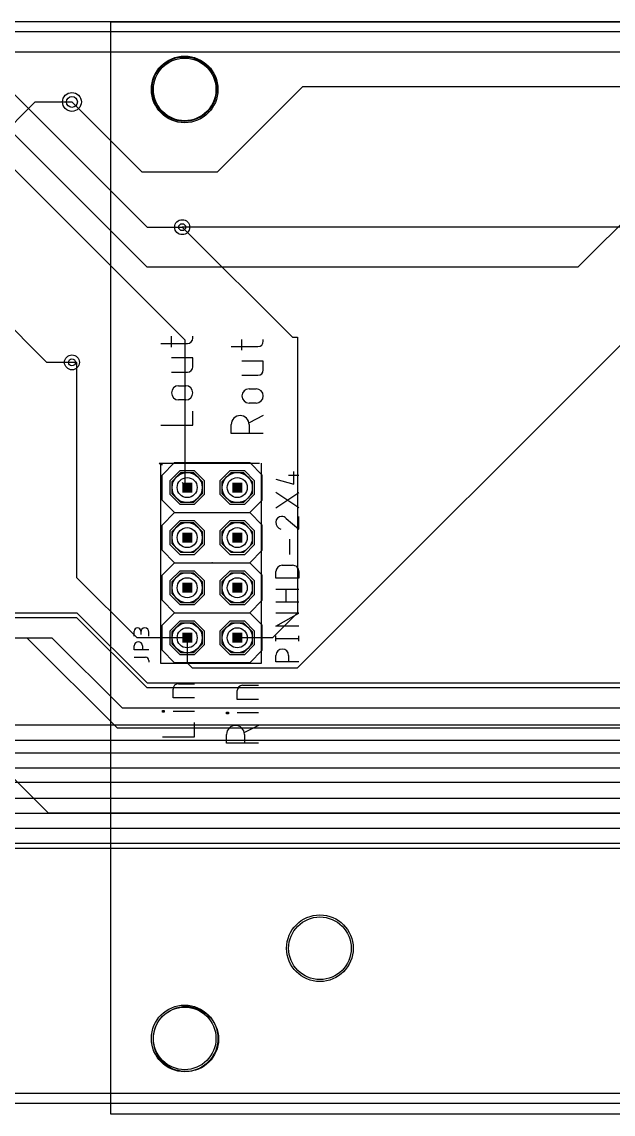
# Model space of a CAD drawing. Extents: x -1.9 to 15.8, y 0 to 5.9.
# Drawn here: x 2.92 to 4.1, y 1.669 to 3.85 of the extents above; entities that cross this region are included whole.
import ezdxf

# ---------------------------------------------------------------- set-up
doc = ezdxf.new("R2010")
doc.units = 0
for name, color, linetype in [('1', 12, 'CONTINUOUS'), ('116', 5, 'CONTINUOUS'), ('15', 30, 'CONTINUOUS'), ('16', 132, 'CONTINUOUS'), ('17', 110, 'CONTINUOUS'), ('18', 110, 'CONTINUOUS'), ('2', 41, 'CONTINUOUS'), ('20', 31, 'CONTINUOUS'), ('21', 253, 'CONTINUOUS'), ('23', 53, 'CONTINUOUS'), ('25', 253, 'CONTINUOUS'), ('27', 253, 'CONTINUOUS'), ('29', 253, 'CONTINUOUS'), ('30', 253, 'CONTINUOUS'), ('44', 253, 'CONTINUOUS'), ('51', 253, 'CONTINUOUS')]:
    doc.layers.add(name, color=color, linetype=linetype)

# ---------------------------------------------------------------- blocks, each defined once
blk = doc.blocks.new('RECT')
blk.add_solid([(-0.5, -0.5), (0.5, -0.5), (-0.5, 0.5), (0.5, 0.5)])
blk = doc.blocks.new('OCTAGONP')
blk.add_lwpolyline([(-0.5, -0.207107), (-0.5, 0.207107), (-0.207107, 0.5), (0.207107, 0.5), (0.5, 0.207107), (0.5, -0.207107), (0.207107, -0.5), (-0.207107, -0.5)], close=True)
blk = doc.blocks.new('ROUNDP')
blk.add_circle((0, 0), 0.5)
blk = doc.blocks.new('ROUNDV')
blk.add_circle((0, 0), 0.5)

msp = doc.modelspace()

# ---------------------------------------------------------------- linework, layer by layer
at = {"layer": '1'}
for p, q in [((2.82, 3.563465), (2.946535, 3.69)), ((2.946535, 3.69), (3.02, 3.69)), ((3.47, 2.56), (4.56, 3.65)), ((4.19, 3.44), (3.24, 3.44)), ((3.24, 3.44), (3.46, 3.22)), ((3.46, 3.22), (3.47, 3.22)), ((3.47, 3.22), (3.47, 2.67)), ((3.03, 3.17), (3.02, 3.17)), ((3.03, 2.74), (3.03, 3.17)), ((3.15, 2.62), (3.03, 2.74)), ((3.47, 2.67), (3.42, 2.62)), ((3.25, 2.62), (3.15, 2.62)), ((3.25, 2.62), (3.25, 2.57)), ((3.42, 2.62), (3.35, 2.62)), ((3.25, 2.57), (3.26, 2.56)), ((3.26, 2.56), (3.47, 2.56)), ((2.735, 2.446), (5.746, 2.446)), ((5.755, 2.415), (2.731, 2.415)), ((2.72, 2.39), (5.82, 2.39)), ((2.513465, 2.36), (5.08, 2.36)), ((2.659, 2.332), (5.058, 2.332)), ((2.65, 2.3), (5.04, 2.3)), ((2.66, 2.27), (4.98, 2.27)), ((2.67, 2.240039), (4.47, 2.24)), ((2.68, 2.21), (4.41, 2.21)), ((4.56, 1.71), (2.44, 1.71))]:
    msp.add_line(p, q, dxfattribs=at)
at = {"layer": '116'}
for p, q in [((3.0975, 1.66875), (3.0975, 3.85)), ((3.0975, 3.85), (6.0975, 3.85)), ((3.197375, 3.207778), (3.250708, 3.207778)), ((3.218708, 3.200667), (3.218708, 3.222)), ((3.261375, 3.218444), (3.261375, 3.222)), ((3.359333, 3.194417), (3.359333, 3.21575)), ((3.402, 3.212194), (3.402, 3.21575)), ((3.338, 3.201528), (3.391333, 3.201528)), ((3.261375, 3.178832), (3.218708, 3.178832)), ((3.261375, 3.161055), (3.261375, 3.178832)), ((3.402, 3.172582), (3.359333, 3.172582)), ((3.402, 3.154805), (3.402, 3.172582)), ((3.218708, 3.150388), (3.250708, 3.150388)), ((3.359333, 3.144138), (3.391333, 3.144138)), ((3.232931, 3.123446), (3.247153, 3.123446)), ((3.373556, 3.117196), (3.387778, 3.117196)), ((3.247153, 3.095002), (3.232931, 3.095002)), ((3.387778, 3.088752), (3.373556, 3.088752)), ((3.261375, 3.044383), (3.261375, 3.072827)), ((3.402, 3.063675), (3.373556, 3.049452)), ((3.197375, 3.044383), (3.261375, 3.044383)), ((3.338, 3.028119), (3.338, 3.045897)), ((3.373556, 3.045897), (3.373556, 3.028119)), ((3.402, 3.028119), (3.338, 3.028119)), ((3.1975, 2.965625), (3.194375, 2.96875)), ((3.194375, 2.96875), (3.394375, 2.96875)), ((3.3975, 2.96875), (3.3975, 2.56875)), ((3.1975, 2.56875), (3.1975, 2.965625)), ((3.200625, 2.965625), (3.1975, 2.965625)), ((3.3975, 2.56875), (3.1975, 2.56875)), ((3.221833, 2.499806), (3.221833, 2.517583)), ((3.2325, 2.52825), (3.2645, 2.52825)), ((3.349958, 2.496681), (3.349958, 2.514458)), ((3.360625, 2.525125), (3.392625, 2.525125)), ((3.2645, 2.499806), (3.221833, 2.499806)), ((3.392625, 2.496681), (3.349958, 2.496681)), ((3.2005, 2.471223), (3.2005, 2.474779)), ((3.2005, 2.474779), (3.204056, 2.474779)), ((3.204056, 2.471223), (3.2005, 2.471223)), ((3.204056, 2.474779), (3.204056, 2.471223)), ((3.2645, 2.473001), (3.221833, 2.473001)), ((3.328625, 2.468098), (3.328625, 2.471654)), ((3.328625, 2.471654), (3.332181, 2.471654)), ((3.332181, 2.468098), (3.328625, 2.468098)), ((3.332181, 2.471654), (3.332181, 2.468098)), ((3.392625, 2.469876), (3.349958, 2.469876)), ((3.2645, 2.422519), (3.2645, 2.450964)), ((3.392625, 2.444936), (3.364181, 2.430714)), ((3.2005, 2.422519), (3.2645, 2.422519)), ((3.328625, 2.409381), (3.328625, 2.427158)), ((3.364181, 2.427158), (3.364181, 2.409381)), ((3.392625, 2.409381), (3.328625, 2.409381)), ((6.0975, 1.66875), (3.0975, 1.66875))]:
    msp.add_line(p, q, dxfattribs=at)
for centre, radius in [((3.244375, 3.715625), 0.064423), ((3.2475, 1.81875), 0.065027)]:
    msp.add_circle(centre, radius, dxfattribs=at)
for centre, radius, start, end in [((3.250708, 3.218444), 0.010667, 270, 0), ((3.391333, 3.212194), 0.010667, 270, 0), ((3.250708, 3.161055), 0.010667, 270, 0), ((3.391333, 3.154805), 0.010667, 270, 0), ((3.232931, 3.109224), 0.014222, 90, 270), ((3.247153, 3.109224), 0.014222, 270, 90), ((3.373556, 3.102974), 0.014222, 90, 270), ((3.387778, 3.102974), 0.014222, 270, 90), ((3.355778, 3.045897), 0.017778, 0, 180), ((3.2325, 2.517583), 0.010667, 90.000661, 180), ((3.360625, 2.514458), 0.010667, 90.000661, 180), ((3.346403, 2.427158), 0.017778, 0, 180)]:
    msp.add_arc(centre, radius, start, end, dxfattribs=at)
at = {"layer": '15'}
for p, q in [((1.68, 3.79), (11.493333, 3.79)), ((3.03, 2.66), (1.95, 2.66)), ((3.17, 2.52), (3.03, 2.66)), ((1.85, 2.62), (2.93, 2.62)), ((2.93, 2.62), (3.11, 2.44)), ((4.91, 2.52), (3.17, 2.52)), ((3.11, 2.44), (4.58, 2.44)), ((13.6, 1.69), (1.35, 1.69))]:
    msp.add_line(p, q, dxfattribs=at)
at = {"layer": '16'}
for p, q in [((2.88, 3.73), (3.17, 3.44)), ((3.48, 3.72), (3.31, 3.55)), ((6.52, 3.72), (3.48, 3.72)), ((3.16, 3.55), (3.02, 3.69)), ((3.17, 3.36), (2.86, 3.67)), ((4.3455, 3.6755), (4.03, 3.36)), ((2.83, 3.63), (3.245, 3.215)), ((3.31, 3.55), (3.16, 3.55)), ((3.17, 3.44), (3.24, 3.44)), ((4.03, 3.36), (3.17, 3.36)), ((2.97, 3.17), (2.81, 3.33)), ((3.245, 3.215), (3.245, 2.925)), ((3.02, 3.17), (2.97, 3.17)), ((3.24, 2.93), (3.245, 2.925)), ((3.245, 2.925), (3.25, 2.92)), ((2.973, 2.27), (2.741, 2.502)), ((4.94, 2.27), (2.973, 2.27)), ((2.65, 2.2), (4.36, 2.2))]:
    msp.add_line(p, q, dxfattribs=at)
at = {"layer": '2'}
for p, q in [((10.02, 3.83), (0.82, 3.83)), ((2.05, 2.67), (3.03, 2.67)), ((3.03, 2.67), (3.17, 2.53)), ((2.1, 2.62), (2.98, 2.62)), ((2.98, 2.62), (3.12, 2.48)), ((3.17, 2.53), (4.9, 2.53)), ((3.12, 2.48), (4.96, 2.48))]:
    msp.add_line(p, q, dxfattribs=at)
at = {"layer": '20'}
msp.add_line((13.65, 3.85), (0.8, 3.85), dxfattribs=at)
for centre in [(3.245, 3.715), (3.515, 2), (3.245, 1.82)]:
    msp.add_circle(centre, 0.0625, dxfattribs=at)
at = {"layer": '21'}
for p, q in [((3.2, 2.945), (3.225, 2.97)), ((3.225, 2.97), (3.375, 2.97)), ((3.4, 2.945), (3.375, 2.97)), ((3.2, 2.895), (3.2, 2.945)), ((3.4, 2.895), (3.4, 2.945)), ((3.225, 2.87), (3.2, 2.895)), ((3.375, 2.87), (3.4, 2.895)), ((3.2, 2.845), (3.225, 2.87)), ((3.225, 2.87), (3.375, 2.87)), ((3.4, 2.845), (3.375, 2.87)), ((3.2, 2.795), (3.2, 2.845)), ((3.4, 2.795), (3.4, 2.845)), ((3.225, 2.77), (3.2, 2.795)), ((3.375, 2.77), (3.4, 2.795)), ((3.2, 2.745), (3.225, 2.77)), ((3.225, 2.77), (3.375, 2.77)), ((3.4, 2.745), (3.375, 2.77)), ((3.2, 2.695), (3.2, 2.745)), ((3.4, 2.695), (3.4, 2.745)), ((3.225, 2.67), (3.2, 2.695)), ((3.375, 2.67), (3.4, 2.695)), ((3.2, 2.645), (3.225, 2.67)), ((3.225, 2.67), (3.375, 2.67)), ((3.4, 2.645), (3.375, 2.67)), ((3.2, 2.595), (3.2, 2.645)), ((3.4, 2.595), (3.4, 2.645)), ((3.225, 2.57), (3.2, 2.595)), ((3.375, 2.57), (3.4, 2.595)), ((3.375, 2.57), (3.225, 2.57))]:
    msp.add_line(p, q, dxfattribs=at)
at = {"layer": '23'}
msp.add_point((3.3, 2.77), dxfattribs=at)
at = {"layer": '25'}
for p, q in [((3.1445, 2.623488), (3.1445, 2.633155)), ((3.157389, 2.633155), (3.157389, 2.62671)), ((3.1735, 2.623488), (3.1735, 2.631544)), ((3.1445, 2.596111), (3.1445, 2.604167)), ((3.1735, 2.596111), (3.1445, 2.596111)), ((3.160611, 2.604167), (3.160611, 2.596111)), ((3.1445, 2.581167), (3.167056, 2.581167)), ((3.1735, 2.574722), (3.1735, 2.5715))]:
    msp.add_line(p, q, dxfattribs=at)
for centre, radius, end in [((3.150944, 2.633155), 0.006444, 180), ((3.165444, 2.631544), 0.008056, 180), ((3.152556, 2.604167), 0.008056, 180), ((3.167056, 2.574722), 0.006444, 90)]:
    msp.add_arc(centre, radius, 0, end, dxfattribs=at)
at = {"layer": '27'}
for p, q in [((3.452556, 2.944721), (3.473, 2.944721)), ((3.462778, 2.926833), (3.462778, 2.952388)), ((3.427, 2.937055), (3.462778, 2.926833)), ((3.473, 2.879277), (3.427, 2.909944)), ((3.427, 2.879277), (3.473, 2.909944)), ((3.447445, 2.858555), (3.473, 2.836833)), ((3.473, 2.836833), (3.473, 2.862388)), ((3.455111, 2.786277), (3.455111, 2.816944)), ((3.427, 2.739333), (3.427, 2.752111)), ((3.439778, 2.764888), (3.460222, 2.764888)), ((3.473, 2.752111), (3.473, 2.739333)), ((3.473, 2.739333), (3.427, 2.739333)), ((3.427, 2.716889), (3.473, 2.716889)), ((3.447445, 2.691333), (3.447445, 2.716889)), ((3.473, 2.691333), (3.427, 2.691333)), ((3.427, 2.643333), (3.473, 2.668889)), ((3.473, 2.668889), (3.427, 2.668889)), ((3.473, 2.643333), (3.427, 2.643333)), ((3.427, 2.6135), (3.427, 2.623722)), ((3.427, 2.618611), (3.473, 2.618611)), ((3.473, 2.6135), (3.473, 2.623722)), ((3.427, 2.572), (3.427, 2.584778)), ((3.452556, 2.584778), (3.452556, 2.572)), ((3.473, 2.572), (3.427, 2.572))]:
    msp.add_line(p, q, dxfattribs=at)
for centre, radius, start, end in [((3.4385, 2.850888), 0.0115, 90, 180), ((3.4385, 2.850036), 0.012352, 43.603396, 90.000183), ((3.441774, 2.850888), 0.014774, 180.000126, 252.055396), ((3.439778, 2.752111), 0.012778, 90, 180), ((3.460222, 2.752111), 0.012778, 359.999448, 90), ((3.439778, 2.584778), 0.012778, 0, 180)]:
    msp.add_arc(centre, radius, start, end, dxfattribs=at)
at = {"layer": '29'}
for centre in [(3.245, 3.715), (3.515, 2), (3.245, 1.82)]:
    msp.add_circle(centre, 0.0665, dxfattribs=at)
at = {"layer": '30'}
for centre in [(3.245, 3.715), (3.515, 2), (3.245, 1.82)]:
    msp.add_circle(centre, 0.0665, dxfattribs=at)
at = {"layer": '44'}
for centre, radius in [((3.02, 3.69), 0.010827), ((3.24, 3.44), 0.00689), ((3.02, 3.17), 0.00689), ((3.25, 2.92), 0.02), ((3.35, 2.92), 0.02), ((3.25, 2.82), 0.02), ((3.35, 2.82), 0.02), ((3.25, 2.72), 0.02), ((3.35, 2.72), 0.02), ((3.25, 2.62), 0.02), ((3.35, 2.62), 0.02)]:
    msp.add_circle(centre, radius, dxfattribs=at)

# ---------------------------------------------------------------- block references
at = {"layer": '17', "xscale": 0.06, "yscale": 0.06, "rotation": 90}
for name, p in [('OCTAGONP', (3.25, 2.92)), ('ROUNDP', (3.25, 2.92)), ('ROUNDP', (3.25, 2.92)), ('OCTAGONP', (3.25, 2.92)), ('OCTAGONP', (3.35, 2.92)), ('ROUNDP', (3.35, 2.92)), ('ROUNDP', (3.35, 2.92)), ('OCTAGONP', (3.35, 2.92)), ('OCTAGONP', (3.25, 2.82)), ('ROUNDP', (3.25, 2.82)), ('ROUNDP', (3.25, 2.82)), ('OCTAGONP', (3.25, 2.82)), ('OCTAGONP', (3.35, 2.82)), ('ROUNDP', (3.35, 2.82)), ('ROUNDP', (3.35, 2.82)), ('OCTAGONP', (3.35, 2.82)), ('OCTAGONP', (3.25, 2.72)), ('ROUNDP', (3.25, 2.72)), ('ROUNDP', (3.25, 2.72)), ('OCTAGONP', (3.25, 2.72)), ('OCTAGONP', (3.35, 2.72)), ('ROUNDP', (3.35, 2.72)), ('ROUNDP', (3.35, 2.72)), ('OCTAGONP', (3.35, 2.72)), ('OCTAGONP', (3.25, 2.62)), ('ROUNDP', (3.25, 2.62)), ('ROUNDP', (3.25, 2.62)), ('OCTAGONP', (3.25, 2.62)), ('OCTAGONP', (3.35, 2.62)), ('ROUNDP', (3.35, 2.62)), ('ROUNDP', (3.35, 2.62)), ('OCTAGONP', (3.35, 2.62))]:
    msp.add_blockref(name, p, dxfattribs=at)
at = {"layer": '18'}
for p, xscale, yscale in [((3.02, 3.69), 0.037654, 0.037654), ((3.02, 3.69), 0.037654, 0.037654), ((3.24, 3.44), 0.02978, 0.02978), ((3.24, 3.44), 0.02978, 0.02978), ((3.02, 3.17), 0.02978, 0.02978), ((3.02, 3.17), 0.02978, 0.02978)]:
    msp.add_blockref('ROUNDV', p, dxfattribs=dict(at, xscale=xscale, yscale=yscale))
at = {"layer": '29', "xscale": 0.068, "yscale": 0.068, "rotation": 90}
for p in [(3.25, 2.92), (3.35, 2.92), (3.25, 2.82), (3.35, 2.82), (3.25, 2.72), (3.35, 2.72), (3.25, 2.62), (3.35, 2.62)]:
    msp.add_blockref('OCTAGONP', p, dxfattribs=at)
at = {"layer": '30', "xscale": 0.068, "yscale": 0.068, "rotation": 90}
for p in [(3.25, 2.92), (3.35, 2.92), (3.25, 2.82), (3.35, 2.82), (3.25, 2.72), (3.35, 2.72), (3.25, 2.62), (3.35, 2.62)]:
    msp.add_blockref('OCTAGONP', p, dxfattribs=at)
at = {"layer": '51', "xscale": 0.02, "yscale": 0.02, "rotation": 90}
for p in [(3.25, 2.92), (3.35, 2.92), (3.25, 2.82), (3.35, 2.82), (3.25, 2.72), (3.35, 2.72), (3.25, 2.62), (3.35, 2.62)]:
    msp.add_blockref('RECT', p, dxfattribs=at)

doc.saveas('drawing.dxf')
